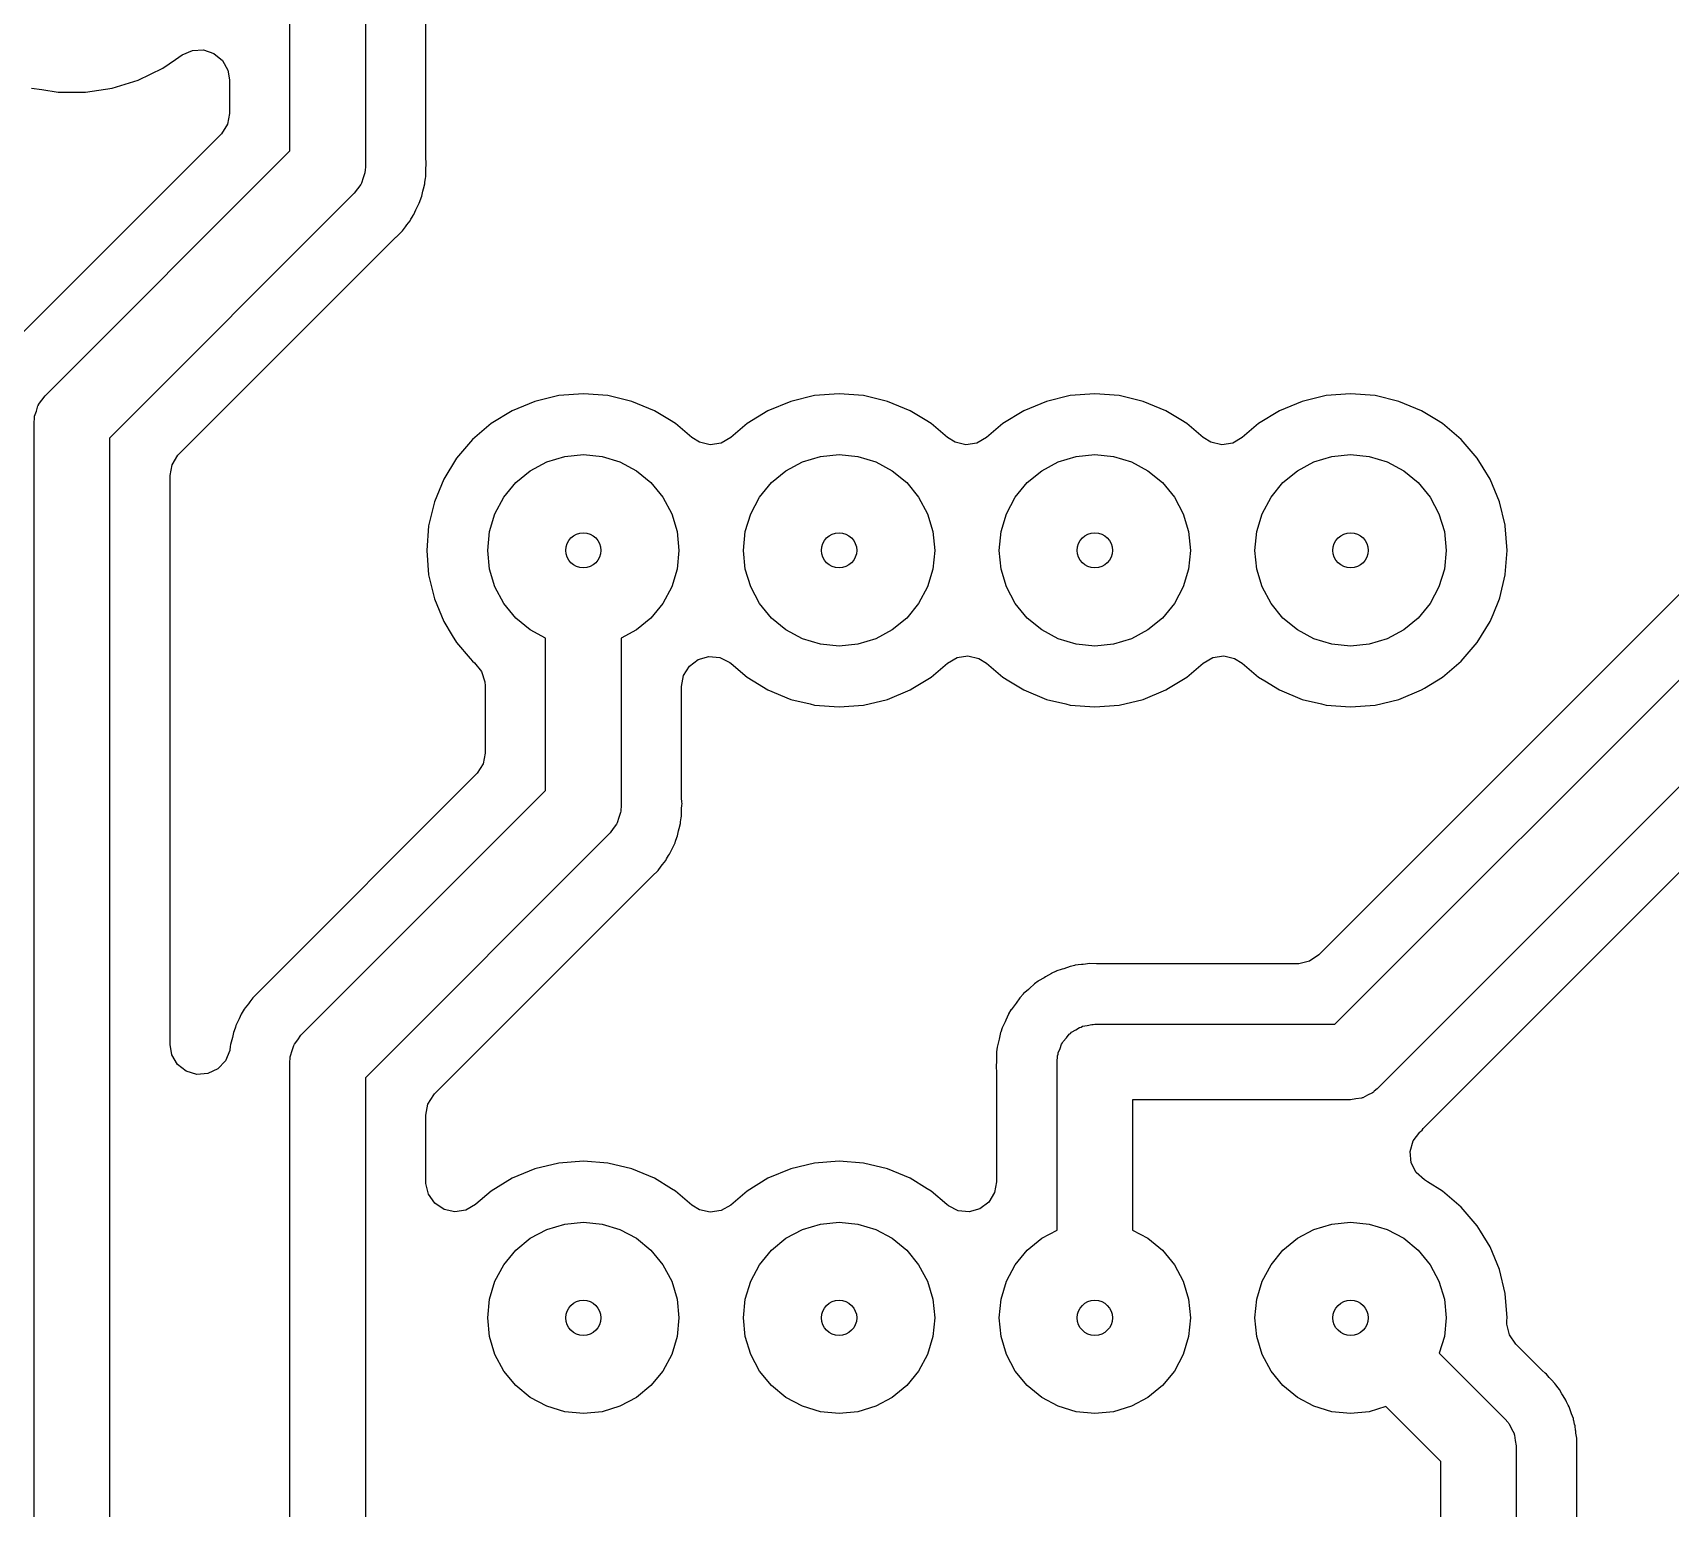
# Model space of a CAD drawing. Extents: x 0.79 to 9.84, y -6.5 to -0.79.
# Drawn here: x 2.672 to 3.312, y -3.212 to -2.635 of the extents above; entities that cross this region are included whole.
import ezdxf

# ---------------------------------------------------------------- set-up
doc = ezdxf.new("R2010")
doc.units = 0
doc.header["$MEASUREMENT"] = 0
doc.layers.add('BLACK', color=7, linetype='CONTINUOUS')

msp = doc.modelspace()

# ---------------------------------------------------------------- linework, layer by layer
at = {"layer": 'BLACK', "linetype": 'CONTINUOUS'}
for p, q in [((2.80217, -2.1874), (2.80217, -2.6874)), ((2.77264, -2.68129), (2.77264, -2.22181)), ((2.82581, -2.68422), (2.82581, -2.4874)), ((2.72796, -2.64554), (2.73059, -2.64375)), ((2.73059, -2.64375), (2.73455, -2.64201)), ((2.73455, -2.64201), (2.73888, -2.64182)), ((2.73888, -2.64182), (2.74298, -2.6432)), ((2.74298, -2.6432), (2.7463, -2.64597)), ((2.71337, -2.65357), (2.72294, -2.64896)), ((2.72294, -2.64896), (2.72796, -2.64554)), ((2.7463, -2.64597), (2.74839, -2.64976)), ((2.74839, -2.64976), (2.749, -2.65347)), ((2.67158, -2.6567), (2.67565, -2.65732)), ((2.69271, -2.65829), (2.70322, -2.6567)), ((2.70322, -2.6567), (2.71337, -2.65357)), ((2.749, -2.65347), (2.749, -2.66662)), ((2.67565, -2.65732), (2.68209, -2.65829)), ((2.68209, -2.65829), (2.68209, -2.65829)), ((2.68209, -2.65829), (2.68209, -2.65829)), ((2.68209, -2.65829), (2.69271, -2.65829)), ((2.69271, -2.65829), (2.69271, -2.65829)), ((2.749, -2.66662), (2.7482, -2.67087)), ((2.74555, -2.67494), (2.6607, -2.75979)), ((2.74592, -2.67455), (2.74555, -2.67494)), ((2.7482, -2.67087), (2.74592, -2.67455)), ((2.67696, -2.77696), (2.77264, -2.68129)), ((2.80217, -2.6874), (2.80204, -2.68892)), ((2.80204, -2.68892), (2.80205, -2.68923)), ((2.8259, -2.68571), (2.82581, -2.68422)), ((2.82581, -2.68931), (2.82584, -2.68842)), ((2.82584, -2.68838), (2.82599, -2.68642)), ((2.82584, -2.68842), (2.82584, -2.68838)), ((2.82599, -2.68642), (2.8259, -2.68571)), ((2.80039, -2.69443), (2.79908, -2.69611)), ((2.80049, -2.69414), (2.80039, -2.69443)), ((2.80067, -2.69389), (2.80049, -2.69414)), ((2.80127, -2.69184), (2.80067, -2.69389)), ((2.80196, -2.68983), (2.80127, -2.69184)), ((2.802, -2.6894), (2.80196, -2.68983)), ((2.80205, -2.68923), (2.802, -2.6894)), ((2.82485, -2.69613), (2.8254, -2.69421)), ((2.8254, -2.69421), (2.82545, -2.69349)), ((2.82545, -2.69349), (2.82566, -2.69202)), ((2.82566, -2.69202), (2.82581, -2.69131)), ((2.82581, -2.69131), (2.82581, -2.68931)), ((2.79784, -2.69784), (2.70217, -2.79352)), ((2.79908, -2.69611), (2.79784, -2.69784)), ((2.82233, -2.70349), (2.82325, -2.70172)), ((2.82325, -2.70172), (2.82345, -2.70103)), ((2.82345, -2.70103), (2.82395, -2.69962)), ((2.82395, -2.69962), (2.82423, -2.69896)), ((2.82423, -2.69896), (2.82464, -2.697)), ((2.82464, -2.697), (2.82485, -2.69613)), ((2.81963, -2.70864), (2.81997, -2.708)), ((2.81997, -2.708), (2.82074, -2.70673)), ((2.82074, -2.70673), (2.82076, -2.7067)), ((2.82076, -2.7067), (2.82115, -2.70614)), ((2.82115, -2.70614), (2.82194, -2.7043)), ((2.82194, -2.7043), (2.82233, -2.70349)), ((2.81411, -2.71501), (2.81432, -2.7148)), ((2.81432, -2.7148), (2.81669, -2.71255)), ((2.81669, -2.71255), (2.81783, -2.71091)), ((2.81783, -2.71091), (2.81837, -2.71019)), ((2.81837, -2.71019), (2.81963, -2.70864)), ((2.72925, -2.79986), (2.81411, -2.71501)), ((2.67442, -2.78037), (2.67572, -2.77869)), ((2.67572, -2.77869), (2.67696, -2.77696)), ((2.87782, -2.77692), (2.86848, -2.77917)), ((2.8874, -2.77617), (2.87782, -2.77692)), ((2.87782, -2.77692), (2.87782, -2.77692)), ((2.89698, -2.77692), (2.8874, -2.77617)), ((2.8874, -2.77617), (2.8874, -2.77617)), ((2.90632, -2.77917), (2.89698, -2.77692)), ((2.89698, -2.77692), (2.89698, -2.77692)), ((2.97782, -2.77692), (2.96848, -2.77917)), ((2.9874, -2.77617), (2.97782, -2.77692)), ((2.97782, -2.77692), (2.97782, -2.77692)), ((2.99698, -2.77692), (2.9874, -2.77617)), ((2.9874, -2.77617), (2.9874, -2.77617)), ((3.00632, -2.77917), (2.99698, -2.77692)), ((2.99698, -2.77692), (2.99698, -2.77692)), ((3.07782, -2.77692), (3.06848, -2.77917)), ((3.0874, -2.77617), (3.07782, -2.77692)), ((3.07782, -2.77692), (3.07782, -2.77692)), ((3.09698, -2.77692), (3.0874, -2.77617)), ((3.0874, -2.77617), (3.0874, -2.77617)), ((3.10632, -2.77917), (3.09698, -2.77692)), ((3.09698, -2.77692), (3.09698, -2.77692)), ((3.17782, -2.77692), (3.16848, -2.77917)), ((3.1874, -2.77617), (3.17782, -2.77692)), ((3.17782, -2.77692), (3.17782, -2.77692)), ((3.19698, -2.77692), (3.1874, -2.77617)), ((3.1874, -2.77617), (3.1874, -2.77617)), ((3.20632, -2.77917), (3.19698, -2.77692)), ((3.19698, -2.77692), (3.19698, -2.77692)), ((2.6728, -2.7854), (2.67284, -2.78497)), ((2.67284, -2.78497), (2.67353, -2.78296)), ((2.67353, -2.78296), (2.67414, -2.78092)), ((2.67414, -2.78092), (2.67432, -2.78067)), ((2.67432, -2.78067), (2.67442, -2.78037)), ((2.8596, -2.78284), (2.85141, -2.78786)), ((2.86848, -2.77917), (2.8596, -2.78284)), ((2.86848, -2.77917), (2.86848, -2.77917)), ((2.9152, -2.78284), (2.90632, -2.77917)), ((2.92105, -2.78643), (2.9152, -2.78284)), ((2.9596, -2.78284), (2.95141, -2.78786)), ((2.96848, -2.77917), (2.9596, -2.78284)), ((2.96848, -2.77917), (2.96848, -2.77917)), ((3.0152, -2.78284), (3.00632, -2.77917)), ((3.02105, -2.78643), (3.0152, -2.78284)), ((3.0596, -2.78284), (3.05141, -2.78786)), ((3.06848, -2.77917), (3.0596, -2.78284)), ((3.06848, -2.77917), (3.06848, -2.77917)), ((3.1152, -2.78284), (3.10632, -2.77917)), ((3.12105, -2.78643), (3.1152, -2.78284)), ((3.1596, -2.78284), (3.15141, -2.78786)), ((3.16848, -2.77917), (3.1596, -2.78284)), ((3.16848, -2.77917), (3.16848, -2.77917)), ((3.2152, -2.78284), (3.20632, -2.77917)), ((3.22105, -2.78643), (3.2152, -2.78284)), ((2.67264, -2.7874), (2.67276, -2.78588)), ((2.67264, -3.9874), (2.67264, -2.7874)), ((2.67275, -2.78558), (2.6728, -2.7854)), ((2.67276, -2.78588), (2.67275, -2.78558)), ((2.85141, -2.78786), (2.8441, -2.7941)), ((2.92339, -2.78786), (2.92105, -2.78643)), ((2.92976, -2.7933), (2.92339, -2.78786)), ((2.92339, -2.78786), (2.92339, -2.78786)), ((2.92339, -2.78786), (2.92339, -2.78786)), ((2.95141, -2.78786), (2.94505, -2.7933)), ((2.95141, -2.78786), (2.95141, -2.78786)), ((3.02339, -2.78786), (3.02105, -2.78643)), ((3.02976, -2.7933), (3.02339, -2.78786)), ((3.02339, -2.78786), (3.02339, -2.78786)), ((3.02339, -2.78786), (3.02339, -2.78786)), ((3.05141, -2.78786), (3.04505, -2.7933)), ((3.05141, -2.78786), (3.05141, -2.78786)), ((3.12339, -2.78786), (3.12105, -2.78643)), ((3.12976, -2.7933), (3.12339, -2.78786)), ((3.12339, -2.78786), (3.12339, -2.78786)), ((3.12339, -2.78786), (3.12339, -2.78786)), ((3.15141, -2.78786), (3.14505, -2.7933)), ((3.15141, -2.78786), (3.15141, -2.78786)), ((3.22339, -2.78786), (3.22105, -2.78643)), ((3.2307, -2.7941), (3.22339, -2.78786)), ((2.70217, -2.79352), (2.70217, -3.98129)), ((2.8441, -2.7941), (2.83786, -2.80141)), ((2.9328, -2.79518), (2.92976, -2.7933)), ((2.93702, -2.79611), (2.9328, -2.79518)), ((2.9413, -2.79546), (2.93702, -2.79611)), ((2.94505, -2.7933), (2.9413, -2.79546)), ((3.0328, -2.79518), (3.02976, -2.7933)), ((3.03702, -2.79611), (3.0328, -2.79518)), ((3.0413, -2.79546), (3.03702, -2.79611)), ((3.04505, -2.7933), (3.0413, -2.79546)), ((3.1328, -2.79518), (3.12976, -2.7933)), ((3.13702, -2.79611), (3.1328, -2.79518)), ((3.1413, -2.79546), (3.13702, -2.79611)), ((3.14505, -2.7933), (3.1413, -2.79546)), ((3.23694, -2.80141), (3.2307, -2.7941)), ((2.72581, -2.80819), (2.7266, -2.80393)), ((2.7266, -2.80393), (2.72888, -2.80026)), ((2.72888, -2.80026), (2.72925, -2.79986)), ((2.83786, -2.80141), (2.83284, -2.8096)), ((2.86662, -2.8063), (2.87309, -2.80285)), ((2.87309, -2.80285), (2.8801, -2.80072)), ((2.8801, -2.80072), (2.8874, -2.8)), ((2.8874, -2.8), (2.8947, -2.80072)), ((2.8947, -2.80072), (2.90171, -2.80285)), ((2.90171, -2.80285), (2.90818, -2.8063)), ((2.96662, -2.8063), (2.97309, -2.80285)), ((2.97309, -2.80285), (2.9801, -2.80072)), ((2.9801, -2.80072), (2.9874, -2.8)), ((2.9874, -2.8), (2.9947, -2.80072)), ((2.9947, -2.80072), (3.00171, -2.80285)), ((3.00171, -2.80285), (3.00818, -2.8063)), ((3.06662, -2.8063), (3.07309, -2.80285)), ((3.07309, -2.80285), (3.0801, -2.80072)), ((3.0801, -2.80072), (3.0874, -2.8)), ((3.0874, -2.8), (3.0947, -2.80072)), ((3.0947, -2.80072), (3.10171, -2.80285)), ((3.10171, -2.80285), (3.10818, -2.8063)), ((3.16662, -2.8063), (3.17309, -2.80285)), ((3.17309, -2.80285), (3.1801, -2.80072)), ((3.1801, -2.80072), (3.1874, -2.8)), ((3.1874, -2.8), (3.1947, -2.80072)), ((3.1947, -2.80072), (3.20171, -2.80285)), ((3.20171, -2.80285), (3.20818, -2.8063)), ((3.23924, -2.80517), (3.23694, -2.80141)), ((2.72581, -3.03057), (2.72581, -2.80819)), ((2.83284, -2.8096), (2.82917, -2.81848)), ((2.86095, -2.81095), (2.86662, -2.8063)), ((2.90818, -2.8063), (2.91385, -2.81095)), ((2.96095, -2.81095), (2.96662, -2.8063)), ((3.00818, -2.8063), (3.01385, -2.81095)), ((3.06095, -2.81095), (3.06662, -2.8063)), ((3.10818, -2.8063), (3.11385, -2.81095)), ((3.16095, -2.81095), (3.16662, -2.8063)), ((3.20818, -2.8063), (3.21385, -2.81095)), ((3.24196, -2.8096), (3.23924, -2.80517)), ((3.24564, -2.81848), (3.24196, -2.8096)), ((2.85285, -2.82309), (2.8563, -2.81662)), ((2.8563, -2.81662), (2.86095, -2.81095)), ((2.91385, -2.81095), (2.9185, -2.81662)), ((2.9185, -2.81662), (2.92196, -2.82309)), ((2.95285, -2.82309), (2.9563, -2.81662)), ((2.9563, -2.81662), (2.96095, -2.81095)), ((3.01385, -2.81095), (3.0185, -2.81662)), ((3.0185, -2.81662), (3.02196, -2.82309)), ((3.05285, -2.82309), (3.0563, -2.81662)), ((3.0563, -2.81662), (3.06095, -2.81095)), ((3.11385, -2.81095), (3.1185, -2.81662)), ((3.1185, -2.81662), (3.12196, -2.82309)), ((3.15285, -2.82309), (3.1563, -2.81662)), ((3.1563, -2.81662), (3.16095, -2.81095)), ((3.21385, -2.81095), (3.2185, -2.81662)), ((3.2185, -2.81662), (3.22196, -2.82309)), ((2.82917, -2.81848), (2.82692, -2.82782)), ((2.82917, -2.81848), (2.82917, -2.81848)), ((2.85072, -2.8301), (2.85285, -2.82309)), ((2.92196, -2.82309), (2.92408, -2.8301)), ((2.95072, -2.8301), (2.95285, -2.82309)), ((3.02196, -2.82309), (3.02408, -2.8301)), ((3.05072, -2.8301), (3.05285, -2.82309)), ((3.12196, -2.82309), (3.12408, -2.8301)), ((3.15072, -2.8301), (3.15285, -2.82309)), ((3.22196, -2.82309), (3.22408, -2.8301)), ((3.24781, -2.82751), (3.24564, -2.81848)), ((3.24564, -2.81848), (3.24564, -2.81848)), ((2.82692, -2.82782), (2.82617, -2.8374)), ((2.82692, -2.82782), (2.82692, -2.82782)), ((3.34555, -2.82494), (3.17494, -2.99555)), ((3.24788, -2.82782), (3.24781, -2.82751)), ((3.24863, -2.8374), (3.24788, -2.82782)), ((3.24788, -2.82782), (3.24788, -2.82782)), ((2.85, -2.8374), (2.85072, -2.8301)), ((2.92408, -2.8301), (2.9248, -2.8374)), ((2.95, -2.8374), (2.95072, -2.8301)), ((3.02408, -2.8301), (3.0248, -2.8374)), ((3.05, -2.8374), (3.05072, -2.8301)), ((3.12408, -2.8301), (3.1248, -2.8374)), ((3.15, -2.8374), (3.15072, -2.8301)), ((3.18129, -3.02264), (3.37264, -2.83129)), ((3.22408, -2.8301), (3.2248, -2.8374)), ((2.82617, -2.8374), (2.82617, -2.8374)), ((2.82617, -2.8374), (2.82692, -2.84698)), ((2.85072, -2.8447), (2.85, -2.8374)), ((2.9248, -2.8374), (2.92408, -2.8447)), ((2.95072, -2.8447), (2.95, -2.8374)), ((3.0248, -2.8374), (3.02408, -2.8447)), ((3.05072, -2.8447), (3.05, -2.8374)), ((3.1248, -2.8374), (3.12408, -2.8447)), ((3.15072, -2.8447), (3.15, -2.8374)), ((3.2248, -2.8374), (3.22408, -2.8447)), ((3.24789, -2.84683), (3.24863, -2.8374)), ((3.24863, -2.8374), (3.24863, -2.8374)), ((2.82692, -2.84698), (2.82692, -2.84698)), ((2.82692, -2.84698), (2.82917, -2.85632)), ((2.85285, -2.85171), (2.85072, -2.8447)), ((2.92408, -2.8447), (2.92196, -2.85171)), ((2.95285, -2.85171), (2.95072, -2.8447)), ((3.02408, -2.8447), (3.02196, -2.85171)), ((3.05285, -2.85171), (3.05072, -2.8447)), ((3.12408, -2.8447), (3.12196, -2.85171)), ((3.15285, -2.85171), (3.15072, -2.8447)), ((3.39784, -2.84784), (3.19784, -3.04784)), ((3.22408, -2.8447), (3.22196, -2.85171)), ((3.24571, -2.85601), (3.24788, -2.84698)), ((3.24788, -2.84698), (3.24789, -2.84683)), ((2.8563, -2.85818), (2.85285, -2.85171)), ((2.92196, -2.85171), (2.9185, -2.85818)), ((2.9563, -2.85818), (2.95285, -2.85171)), ((3.02196, -2.85171), (3.0185, -2.85818)), ((3.0563, -2.85818), (3.05285, -2.85171)), ((3.12196, -2.85171), (3.1185, -2.85818)), ((3.1563, -2.85818), (3.15285, -2.85171)), ((3.22196, -2.85171), (3.2185, -2.85818)), ((2.82917, -2.85632), (2.82917, -2.85632)), ((2.82917, -2.85632), (2.83284, -2.8652)), ((2.86095, -2.86385), (2.8563, -2.85818)), ((2.9185, -2.85818), (2.91385, -2.86385)), ((2.96095, -2.86385), (2.9563, -2.85818)), ((3.0185, -2.85818), (3.01385, -2.86385)), ((3.06095, -2.86385), (3.0563, -2.85818)), ((3.1185, -2.85818), (3.11385, -2.86385)), ((3.16095, -2.86385), (3.1563, -2.85818)), ((3.2185, -2.85818), (3.21385, -2.86385)), ((3.2431, -2.86244), (3.24564, -2.85632)), ((3.24564, -2.85632), (3.24571, -2.85601)), ((3.24564, -2.85632), (3.24564, -2.85632)), ((2.83284, -2.8652), (2.83617, -2.87064)), ((2.86662, -2.8685), (2.86095, -2.86385)), ((2.87264, -2.87172), (2.86662, -2.8685)), ((2.90818, -2.8685), (2.90217, -2.87172)), ((2.91385, -2.86385), (2.90818, -2.8685)), ((2.96662, -2.8685), (2.96095, -2.86385)), ((2.97309, -2.87196), (2.96662, -2.8685)), ((3.00818, -2.8685), (3.00171, -2.87196)), ((3.01385, -2.86385), (3.00818, -2.8685)), ((3.06662, -2.8685), (3.06095, -2.86385)), ((3.07309, -2.87196), (3.06662, -2.8685)), ((3.10818, -2.8685), (3.10171, -2.87196)), ((3.11385, -2.86385), (3.10818, -2.8685)), ((3.16662, -2.8685), (3.16095, -2.86385)), ((3.17309, -2.87196), (3.16662, -2.8685)), ((3.20818, -2.8685), (3.20171, -2.87196)), ((3.21385, -2.86385), (3.20818, -2.8685)), ((3.21681, -3.06231), (3.41411, -2.86501)), ((3.23694, -2.87339), (3.24196, -2.8652)), ((3.24196, -2.8652), (3.2431, -2.86244)), ((2.83617, -2.87064), (2.83786, -2.87339)), ((2.83786, -2.87339), (2.84319, -2.87963)), ((2.87264, -2.93129), (2.87264, -2.87172)), ((2.90217, -2.87172), (2.90217, -2.9374)), ((2.9801, -2.87408), (2.97309, -2.87196)), ((2.9874, -2.8748), (2.9801, -2.87408)), ((2.9947, -2.87408), (2.9874, -2.8748)), ((3.00171, -2.87196), (2.9947, -2.87408)), ((3.0801, -2.87408), (3.07309, -2.87196)), ((3.0874, -2.8748), (3.0801, -2.87408)), ((3.0947, -2.87408), (3.0874, -2.8748)), ((3.10171, -2.87196), (3.0947, -2.87408)), ((3.1801, -2.87408), (3.17309, -2.87196)), ((3.1874, -2.8748), (3.1801, -2.87408)), ((3.1947, -2.87408), (3.1874, -2.8748)), ((3.20171, -2.87196), (3.1947, -2.87408)), ((3.2307, -2.8807), (3.23694, -2.87339)), ((2.84319, -2.87963), (2.8441, -2.8807)), ((2.8441, -2.8807), (2.84487, -2.88135)), ((2.92888, -2.88268), (2.93233, -2.88007)), ((2.93233, -2.88007), (2.93649, -2.87889)), ((2.93649, -2.87889), (2.9408, -2.87928)), ((2.9408, -2.87928), (2.94467, -2.88121)), ((2.94467, -2.88121), (2.94522, -2.88165)), ((3.02976, -2.8815), (3.03351, -2.87935)), ((3.03351, -2.87935), (3.03778, -2.87869)), ((3.03778, -2.87869), (3.04201, -2.87962)), ((3.04201, -2.87962), (3.04505, -2.8815)), ((3.12976, -2.8815), (3.13351, -2.87935)), ((3.13351, -2.87935), (3.13778, -2.87869)), ((3.13778, -2.87869), (3.14201, -2.87962)), ((3.14201, -2.87962), (3.14505, -2.8815)), ((3.22339, -2.88694), (3.2307, -2.8807)), ((2.84487, -2.88135), (2.84759, -2.88472)), ((2.84759, -2.88472), (2.8489, -2.88884)), ((2.92581, -2.89061), (2.9266, -2.88635)), ((2.9266, -2.88635), (2.92888, -2.88268)), ((2.94522, -2.88165), (2.95141, -2.88694)), ((2.95141, -2.88694), (2.95382, -2.88842)), ((3.01627, -2.89131), (3.02339, -2.88694)), ((3.02339, -2.88694), (3.02976, -2.8815)), ((3.02339, -2.88694), (3.02339, -2.88694)), ((3.02339, -2.88694), (3.02339, -2.88694)), ((3.04505, -2.8815), (3.05141, -2.88694)), ((3.05141, -2.88694), (3.05141, -2.88694)), ((3.05141, -2.88694), (3.05141, -2.88694)), ((3.05141, -2.88694), (3.05382, -2.88842)), ((3.11627, -2.89131), (3.12339, -2.88694)), ((3.12339, -2.88694), (3.12976, -2.8815)), ((3.12339, -2.88694), (3.12339, -2.88694)), ((3.12339, -2.88694), (3.12339, -2.88694)), ((3.14505, -2.8815), (3.15141, -2.88694)), ((3.15141, -2.88694), (3.15141, -2.88694)), ((3.15141, -2.88694), (3.15141, -2.88694)), ((3.15141, -2.88694), (3.15382, -2.88842)), ((3.21627, -2.89131), (3.22339, -2.88694)), ((2.8489, -2.88884), (2.849, -2.8903)), ((2.849, -2.8903), (2.849, -2.91662)), ((2.92581, -2.93422), (2.92581, -2.89061)), ((2.95382, -2.88842), (2.9596, -2.89196)), ((2.9596, -2.89196), (2.96848, -2.89564)), ((3.00632, -2.89564), (3.0152, -2.89196)), ((3.0152, -2.89196), (3.01627, -2.89131)), ((3.05382, -2.88842), (3.0596, -2.89196)), ((3.0596, -2.89196), (3.06848, -2.89564)), ((3.10632, -2.89564), (3.1152, -2.89196)), ((3.1152, -2.89196), (3.11627, -2.89131)), ((3.15382, -2.88842), (3.1596, -2.89196)), ((3.1596, -2.89196), (3.16848, -2.89564)), ((3.20632, -2.89564), (3.2152, -2.89196)), ((3.2152, -2.89196), (3.21627, -2.89131)), ((2.96848, -2.89564), (2.97603, -2.89745)), ((2.97603, -2.89745), (2.97782, -2.89788)), ((2.97782, -2.89788), (2.97782, -2.89788)), ((2.97782, -2.89788), (2.97782, -2.89788)), ((2.97782, -2.89788), (2.9874, -2.89863)), ((2.9874, -2.89863), (2.99698, -2.89788)), ((2.9874, -2.89863), (2.9874, -2.89863)), ((2.9874, -2.89863), (2.9874, -2.89863)), ((2.99698, -2.89788), (3.00632, -2.89564)), ((2.99698, -2.89788), (2.99698, -2.89788)), ((2.99698, -2.89788), (2.99698, -2.89788)), ((3.00632, -2.89564), (3.00632, -2.89564)), ((3.06848, -2.89564), (3.07603, -2.89745)), ((3.07603, -2.89745), (3.07782, -2.89788)), ((3.07782, -2.89788), (3.07782, -2.89788)), ((3.07782, -2.89788), (3.07782, -2.89788)), ((3.07782, -2.89788), (3.0874, -2.89863)), ((3.0874, -2.89863), (3.09698, -2.89788)), ((3.0874, -2.89863), (3.0874, -2.89863)), ((3.0874, -2.89863), (3.0874, -2.89863)), ((3.09698, -2.89788), (3.10632, -2.89564)), ((3.09698, -2.89788), (3.09698, -2.89788)), ((3.09698, -2.89788), (3.09698, -2.89788)), ((3.10632, -2.89564), (3.10632, -2.89564)), ((3.16848, -2.89564), (3.17603, -2.89745)), ((3.17603, -2.89745), (3.17782, -2.89788)), ((3.17782, -2.89788), (3.17782, -2.89788)), ((3.17782, -2.89788), (3.17782, -2.89788)), ((3.17782, -2.89788), (3.1874, -2.89863)), ((3.1874, -2.89863), (3.19698, -2.89788)), ((3.1874, -2.89863), (3.1874, -2.89863)), ((3.1874, -2.89863), (3.1874, -2.89863)), ((3.19698, -2.89788), (3.20632, -2.89564)), ((3.19698, -2.89788), (3.19698, -2.89788)), ((3.19698, -2.89788), (3.19698, -2.89788)), ((3.20632, -2.89564), (3.20632, -2.89564)), ((2.849, -2.91662), (2.8482, -2.92087)), ((2.84555, -2.92494), (2.7607, -3.00979)), ((2.84592, -2.92455), (2.84555, -2.92494)), ((2.8482, -2.92087), (2.84592, -2.92455)), ((2.77696, -3.02696), (2.87264, -2.93129)), ((2.90217, -2.9374), (2.90204, -2.93892)), ((2.90204, -2.93892), (2.90205, -2.93923)), ((2.9259, -2.93571), (2.92581, -2.93422)), ((2.92581, -2.93931), (2.92584, -2.93842)), ((2.92584, -2.93842), (2.92594, -2.93706)), ((2.92599, -2.93642), (2.9259, -2.93571)), ((2.92594, -2.93706), (2.92599, -2.93642)), ((2.90039, -2.94443), (2.89908, -2.94611)), ((2.90049, -2.94414), (2.90039, -2.94443)), ((2.90067, -2.94389), (2.90049, -2.94414)), ((2.90127, -2.94185), (2.90067, -2.94389)), ((2.90196, -2.93983), (2.90127, -2.94185)), ((2.902, -2.9394), (2.90196, -2.93983)), ((2.90205, -2.93923), (2.902, -2.9394)), ((2.92485, -2.94613), (2.9254, -2.94421)), ((2.9254, -2.94421), (2.92545, -2.94349)), ((2.92545, -2.94349), (2.92566, -2.94202)), ((2.92566, -2.94202), (2.92581, -2.94131)), ((2.92581, -2.94131), (2.92581, -2.93931)), ((2.89784, -2.94784), (2.80217, -3.04352)), ((2.89908, -2.94611), (2.89784, -2.94784)), ((2.92233, -2.95349), (2.92325, -2.95172)), ((2.92325, -2.95172), (2.92345, -2.95103)), ((2.92345, -2.95103), (2.92395, -2.94962)), ((2.92395, -2.94962), (2.92423, -2.94896)), ((2.92423, -2.94896), (2.92464, -2.947)), ((2.92464, -2.947), (2.92485, -2.94613)), ((2.91963, -2.95864), (2.91997, -2.958)), ((2.91997, -2.958), (2.92074, -2.95673)), ((2.92074, -2.95673), (2.92076, -2.9567)), ((2.92076, -2.9567), (2.92115, -2.95614)), ((2.92115, -2.95614), (2.92194, -2.9543)), ((2.92194, -2.9543), (2.92233, -2.95349)), ((2.91432, -2.9648), (2.91669, -2.96255)), ((2.91669, -2.96255), (2.91783, -2.96091)), ((2.91783, -2.96091), (2.91837, -2.96019)), ((2.91837, -2.96019), (2.91963, -2.95864)), ((2.82925, -3.04986), (2.91411, -2.96501)), ((2.91411, -2.96501), (2.91432, -2.9648)), ((3.17494, -2.99555), (3.17137, -2.99799)), ((3.0704, -3.00274), (3.06817, -3.00414)), ((3.07048, -3.00271), (3.0704, -3.00274)), ((3.0704, -3.00274), (3.0704, -3.00274)), ((3.0721, -3.00197), (3.07048, -3.00271)), ((3.07218, -3.00193), (3.0721, -3.00197)), ((3.07469, -3.00114), (3.07218, -3.00193)), ((3.07218, -3.00193), (3.07218, -3.00193)), ((3.07525, -3.00095), (3.07469, -3.00114)), ((3.07773, -3.00003), (3.07525, -3.00095)), ((3.07781, -3.00002), (3.07773, -3.00003)), ((3.07955, -2.99961), (3.07781, -3.00002)), ((3.07963, -2.99959), (3.07955, -2.99961)), ((3.08225, -2.99932), (3.07963, -2.99959)), ((3.07963, -2.99959), (3.07963, -2.99959)), ((3.08284, -2.99925), (3.08225, -2.99932)), ((3.08545, -2.99885), (3.08284, -2.99925)), ((3.08808, -2.99898), (3.08545, -2.99885)), ((3.08545, -2.99885), (3.08545, -2.99885)), ((3.08867, -2.999), (3.08808, -2.99898)), ((3.16662, -2.999), (3.08867, -2.999)), ((3.16716, -2.99898), (3.16662, -2.999)), ((3.17137, -2.99799), (3.16716, -2.99898)), ((3.06142, -3.00909), (3.05942, -3.01081)), ((3.06186, -3.00869), (3.06142, -3.00909)), ((3.06377, -3.00687), (3.06186, -3.00869)), ((3.06384, -3.00683), (3.06377, -3.00687)), ((3.06377, -3.00687), (3.06377, -3.00687)), ((3.06528, -3.00577), (3.06384, -3.00683)), ((3.06535, -3.00572), (3.06528, -3.00577)), ((3.06765, -3.00444), (3.06535, -3.00572)), ((3.06535, -3.00572), (3.06535, -3.00572)), ((3.06817, -3.00414), (3.06765, -3.00444)), ((2.75643, -3.01461), (2.75517, -3.01616)), ((2.75697, -3.0139), (2.75643, -3.01461)), ((2.75811, -3.01226), (2.75697, -3.0139)), ((2.76048, -3.01), (2.75811, -3.01226)), ((2.7607, -3.00979), (2.76048, -3.01)), ((3.05625, -3.0149), (3.05464, -3.01698)), ((3.05661, -3.01442), (3.05625, -3.0149)), ((3.05811, -3.01226), (3.05661, -3.01442)), ((3.05817, -3.0122), (3.05811, -3.01226)), ((3.05937, -3.01087), (3.05817, -3.0122)), ((3.05942, -3.01081), (3.05937, -3.01087)), ((3.05942, -3.01081), (3.05942, -3.01081)), ((2.75248, -3.02131), (2.75155, -3.02308)), ((2.75286, -3.0205), (2.75248, -3.02131)), ((2.75365, -3.01867), (2.75286, -3.0205)), ((2.75406, -3.01807), (2.75365, -3.01867)), ((2.75365, -3.01867), (2.75365, -3.01867)), ((2.75483, -3.0168), (2.75406, -3.01807)), ((2.75517, -3.01616), (2.75483, -3.0168)), ((2.75517, -3.01616), (2.75517, -3.01616)), ((3.05236, -3.02163), (3.0512, -3.02399)), ((3.05261, -3.02109), (3.05236, -3.02163)), ((3.05365, -3.01867), (3.05261, -3.02109)), ((3.0537, -3.0186), (3.05365, -3.01867)), ((3.05365, -3.01867), (3.05365, -3.01867)), ((3.05365, -3.01867), (3.05365, -3.01867)), ((3.05365, -3.01867), (3.05365, -3.01867)), ((3.0546, -3.01706), (3.0537, -3.0186)), ((3.05464, -3.01698), (3.0546, -3.01706)), ((2.75017, -3.0278), (2.74995, -3.02867)), ((2.75057, -3.02584), (2.75017, -3.0278)), ((2.75085, -3.02518), (2.75057, -3.02584)), ((2.75057, -3.02584), (2.75057, -3.02584)), ((2.75135, -3.02378), (2.75085, -3.02518)), ((2.75155, -3.02308), (2.75135, -3.02378)), ((2.75155, -3.02308), (2.75155, -3.02308)), ((2.77572, -3.02869), (2.77696, -3.02696)), ((3.05004, -3.02843), (3.0499, -3.02901)), ((3.05057, -3.02585), (3.05004, -3.02843)), ((3.0506, -3.02577), (3.05057, -3.02584)), ((3.05057, -3.02584), (3.05057, -3.02585)), ((3.05118, -3.02408), (3.0506, -3.02577)), ((3.0512, -3.02399), (3.05118, -3.02408)), ((3.07504, -3.02933), (3.07628, -3.02798)), ((3.07628, -3.02798), (3.0774, -3.02654)), ((3.0774, -3.02654), (3.07792, -3.0262)), ((3.07792, -3.0262), (3.07833, -3.02575)), ((3.07833, -3.02575), (3.07994, -3.02488)), ((3.07994, -3.02488), (3.08147, -3.02388)), ((3.08147, -3.02388), (3.08207, -3.02373)), ((3.08207, -3.02373), (3.08261, -3.02344)), ((3.08261, -3.02344), (3.08441, -3.02314)), ((3.08441, -3.02314), (3.08618, -3.02269)), ((3.08618, -3.02269), (3.0868, -3.02274)), ((3.0868, -3.02274), (3.0874, -3.02264)), ((3.0874, -3.02264), (3.18129, -3.02264)), ((2.72653, -3.03463), (2.72581, -3.03057)), ((2.72874, -3.03835), (2.72653, -3.03463)), ((2.74911, -3.03294), (2.74748, -3.03695)), ((2.74914, -3.03278), (2.74911, -3.03294)), ((2.74935, -3.03131), (2.74914, -3.03278)), ((2.7494, -3.03059), (2.74935, -3.03131)), ((2.74995, -3.02867), (2.7494, -3.03059)), ((2.7494, -3.03059), (2.7494, -3.03059)), ((2.7728, -3.0354), (2.77284, -3.03497)), ((2.77284, -3.03497), (2.77353, -3.03296)), ((2.77353, -3.03296), (2.77414, -3.03092)), ((2.77414, -3.03092), (2.77432, -3.03067)), ((2.77432, -3.03067), (2.77442, -3.03037)), ((2.77442, -3.03037), (2.77572, -3.02869)), ((3.04901, -3.03341), (3.049, -3.0335)), ((3.049, -3.0335), (3.049, -3.03613)), ((3.04924, -3.03164), (3.04901, -3.03341)), ((3.0499, -3.02901), (3.04924, -3.03156)), ((3.04924, -3.03156), (3.04924, -3.03156)), ((3.04924, -3.03156), (3.04924, -3.03164)), ((3.07264, -3.0374), (3.07284, -3.03497)), ((3.07284, -3.03497), (3.07304, -3.03439)), ((3.07304, -3.03439), (3.07309, -3.03378)), ((3.07309, -3.03378), (3.07382, -3.0321)), ((3.07382, -3.0321), (3.07442, -3.03037)), ((3.07442, -3.03037), (3.07479, -3.02989)), ((3.07479, -3.02989), (3.07504, -3.02933)), ((2.73215, -3.04102), (2.72874, -3.03835)), ((2.73629, -3.04228), (2.73215, -3.04102)), ((2.74451, -3.04009), (2.7406, -3.04195)), ((2.74748, -3.03695), (2.74451, -3.04009)), ((2.77264, -3.0374), (2.77276, -3.03588)), ((2.77264, -3.2374), (2.77264, -3.0374)), ((2.77275, -3.03558), (2.7728, -3.0354)), ((2.77276, -3.03588), (2.77275, -3.03558)), ((3.04898, -3.03673), (3.04885, -3.03936)), ((3.04885, -3.03936), (3.04886, -3.03944)), ((3.04886, -3.03944), (3.049, -3.04122)), ((3.049, -3.03613), (3.04898, -3.03673)), ((3.049, -3.04122), (3.049, -3.0842)), ((3.07264, -3.10309), (3.07264, -3.0374)), ((2.7406, -3.04195), (2.73629, -3.04228)), ((2.80217, -3.04352), (2.80217, -3.23129)), ((2.82581, -3.05819), (2.8266, -3.05393)), ((2.8266, -3.05393), (2.82888, -3.05026)), ((2.82888, -3.05026), (2.82925, -3.04986)), ((3.1874, -3.05217), (3.10217, -3.05217)), ((3.10217, -3.05217), (3.10217, -3.10309)), ((3.1895, -3.05181), (3.1874, -3.05217)), ((3.19161, -3.05155), (3.1895, -3.05181)), ((3.19189, -3.05142), (3.19161, -3.05155)), ((3.1922, -3.05137), (3.19189, -3.05142)), ((3.19407, -3.05035), (3.1922, -3.05137)), ((3.19598, -3.04942), (3.19407, -3.05035)), ((3.19631, -3.04914), (3.19598, -3.04942)), ((3.19647, -3.04905), (3.19631, -3.04914)), ((3.19668, -3.04883), (3.19647, -3.04905)), ((3.19784, -3.04784), (3.19668, -3.04883)), ((2.82581, -3.0842), (2.82581, -3.05819)), ((3.21186, -3.06827), (3.21446, -3.0648)), ((3.21446, -3.0648), (3.21476, -3.06453)), ((3.21476, -3.06453), (3.21538, -3.064)), ((3.21538, -3.064), (3.21582, -3.06343)), ((3.21582, -3.06343), (3.21681, -3.06231)), ((3.2107, -3.07243), (3.21186, -3.06827)), ((3.21112, -3.07674), (3.2107, -3.07243)), ((2.86848, -3.07917), (2.8596, -3.08284)), ((2.87782, -3.07692), (2.86848, -3.07917)), ((2.86848, -3.07917), (2.86848, -3.07917)), ((2.8874, -3.07617), (2.87782, -3.07692)), ((2.87782, -3.07692), (2.87782, -3.07692)), ((2.89698, -3.07692), (2.8874, -3.07617)), ((2.8874, -3.07617), (2.8874, -3.07617)), ((2.90632, -3.07917), (2.89698, -3.07692)), ((2.89698, -3.07692), (2.89698, -3.07692)), ((2.9152, -3.08284), (2.90632, -3.07917)), ((2.96848, -3.07917), (2.9596, -3.08284)), ((2.97782, -3.07692), (2.96848, -3.07917)), ((2.96848, -3.07917), (2.96848, -3.07917)), ((2.9874, -3.07617), (2.97782, -3.07692)), ((2.97782, -3.07692), (2.97782, -3.07692)), ((2.99698, -3.07692), (2.9874, -3.07617)), ((2.9874, -3.07617), (2.9874, -3.07617)), ((3.00632, -3.07917), (2.99698, -3.07692)), ((2.99698, -3.07692), (2.99698, -3.07692)), ((3.0152, -3.08284), (3.00632, -3.07917)), ((3.21306, -3.0806), (3.21112, -3.07674)), ((2.82583, -3.0849), (2.82581, -3.0842)), ((2.82688, -3.0891), (2.82583, -3.0849)), ((2.8596, -3.08284), (2.85141, -3.08786)), ((2.92188, -3.08694), (2.9152, -3.08284)), ((2.9596, -3.08284), (2.95141, -3.08786)), ((3.02188, -3.08694), (3.0152, -3.08284)), ((3.049, -3.0842), (3.0482, -3.08845)), ((3.21627, -3.0835), (3.21306, -3.0806)), ((3.21745, -3.08422), (3.21627, -3.0835)), ((3.22339, -3.08786), (3.21745, -3.08422)), ((2.82937, -3.09263), (2.82688, -3.0891)), ((2.85141, -3.08786), (2.84542, -3.09298)), ((2.85141, -3.08786), (2.85141, -3.08786)), ((2.92339, -3.08786), (2.92188, -3.08694)), ((2.92976, -3.0933), (2.92339, -3.08786)), ((2.92339, -3.08786), (2.92339, -3.08786)), ((2.92339, -3.08786), (2.92339, -3.08786)), ((2.95141, -3.08786), (2.94505, -3.0933)), ((2.95141, -3.08786), (2.95141, -3.08786)), ((3.02339, -3.08786), (3.02188, -3.08694)), ((3.02958, -3.09315), (3.02339, -3.08786)), ((3.04592, -3.09213), (3.04247, -3.09473)), ((3.0482, -3.08845), (3.04592, -3.09213)), ((3.2307, -3.0941), (3.22339, -3.08786)), ((2.83297, -3.09503), (2.82937, -3.09263)), ((2.8372, -3.09596), (2.83297, -3.09503)), ((2.84147, -3.0953), (2.8372, -3.09596)), ((2.84522, -3.09315), (2.84147, -3.0953)), ((2.84542, -3.09298), (2.84522, -3.09315)), ((2.9328, -3.09518), (2.92976, -3.0933)), ((2.93702, -3.09611), (2.9328, -3.09518)), ((2.9413, -3.09546), (2.93702, -3.09611)), ((2.94505, -3.0933), (2.9413, -3.09546)), ((3.03013, -3.09359), (3.02958, -3.09315)), ((3.034, -3.09552), (3.03013, -3.09359)), ((3.03831, -3.09592), (3.034, -3.09552)), ((3.04247, -3.09473), (3.03831, -3.09592)), ((3.23694, -3.10141), (3.2307, -3.0941)), ((2.86662, -3.1063), (2.87309, -3.10285)), ((2.87309, -3.10285), (2.8801, -3.10072)), ((2.8801, -3.10072), (2.8874, -3.1)), ((2.8874, -3.1), (2.8947, -3.10072)), ((2.8947, -3.10072), (2.90171, -3.10285)), ((2.90171, -3.10285), (2.90818, -3.1063)), ((2.96662, -3.1063), (2.97309, -3.10285)), ((2.97309, -3.10285), (2.9801, -3.10072)), ((2.9801, -3.10072), (2.9874, -3.1)), ((2.9874, -3.1), (2.9947, -3.10072)), ((2.9947, -3.10072), (3.00171, -3.10285)), ((3.00171, -3.10285), (3.00818, -3.1063)), ((3.06662, -3.1063), (3.07264, -3.10309)), ((3.10217, -3.10309), (3.10818, -3.1063)), ((3.16662, -3.1063), (3.17309, -3.10285)), ((3.17309, -3.10285), (3.1801, -3.10072)), ((3.1801, -3.10072), (3.1874, -3.1)), ((3.1874, -3.1), (3.1947, -3.10072)), ((3.1947, -3.10072), (3.20171, -3.10285)), ((3.20171, -3.10285), (3.20818, -3.1063)), ((3.23826, -3.10357), (3.23694, -3.10141)), ((3.24196, -3.1096), (3.23826, -3.10357)), ((2.8563, -3.11662), (2.86095, -3.11095)), ((2.86095, -3.11095), (2.86662, -3.1063)), ((2.90818, -3.1063), (2.91385, -3.11095)), ((2.91385, -3.11095), (2.9185, -3.11662)), ((2.9563, -3.11662), (2.96095, -3.11095)), ((2.96095, -3.11095), (2.96662, -3.1063)), ((3.00818, -3.1063), (3.01385, -3.11095)), ((3.01385, -3.11095), (3.0185, -3.11662)), ((3.0563, -3.11662), (3.06095, -3.11095)), ((3.06095, -3.11095), (3.06662, -3.1063)), ((3.10818, -3.1063), (3.11385, -3.11095)), ((3.11385, -3.11095), (3.1185, -3.11662)), ((3.1563, -3.11662), (3.16095, -3.11095)), ((3.16095, -3.11095), (3.16662, -3.1063)), ((3.20818, -3.1063), (3.21385, -3.11095)), ((3.21385, -3.11095), (3.2185, -3.11662)), ((3.24564, -3.11848), (3.24196, -3.1096)), ((2.85285, -3.12309), (2.8563, -3.11662)), ((2.9185, -3.11662), (2.92196, -3.12309)), ((2.95285, -3.12309), (2.9563, -3.11662)), ((3.0185, -3.11662), (3.02196, -3.12309)), ((3.05285, -3.12309), (3.0563, -3.11662)), ((3.1185, -3.11662), (3.12196, -3.12309)), ((3.15285, -3.12309), (3.1563, -3.11662)), ((3.2185, -3.11662), (3.22196, -3.12309)), ((2.85072, -3.1301), (2.85285, -3.12309)), ((2.92196, -3.12309), (2.92408, -3.1301)), ((2.95072, -3.1301), (2.95285, -3.12309)), ((3.02196, -3.12309), (3.02408, -3.1301)), ((3.05072, -3.1301), (3.05285, -3.12309)), ((3.12196, -3.12309), (3.12408, -3.1301)), ((3.15072, -3.1301), (3.15285, -3.12309)), ((3.22196, -3.12309), (3.22408, -3.1301)), ((3.24788, -3.12782), (3.24564, -3.11848)), ((3.24564, -3.11848), (3.24564, -3.11848)), ((2.85, -3.1374), (2.85072, -3.1301)), ((2.92408, -3.1301), (2.9248, -3.1374)), ((2.95, -3.1374), (2.95072, -3.1301)), ((3.02408, -3.1301), (3.0248, -3.1374)), ((3.05, -3.1374), (3.05072, -3.1301)), ((3.12408, -3.1301), (3.1248, -3.1374)), ((3.15, -3.1374), (3.15072, -3.1301)), ((3.22408, -3.1301), (3.2248, -3.1374)), ((3.24863, -3.1374), (3.24788, -3.12782)), ((3.24788, -3.12782), (3.24788, -3.12782)), ((2.85072, -3.1447), (2.85, -3.1374)), ((2.9248, -3.1374), (2.92408, -3.1447)), ((2.95072, -3.1447), (2.95, -3.1374)), ((3.0248, -3.1374), (3.02408, -3.1447)), ((3.05072, -3.1447), (3.05, -3.1374)), ((3.1248, -3.1374), (3.12408, -3.1447)), ((3.15072, -3.1447), (3.15, -3.1374)), ((3.2248, -3.1374), (3.22408, -3.1447)), ((3.24855, -3.13841), (3.24863, -3.1374)), ((3.24863, -3.1374), (3.24863, -3.1374)), ((3.24853, -3.13987), (3.24855, -3.13841)), ((3.24952, -3.14408), (3.24853, -3.13987)), ((2.85285, -3.15171), (2.85072, -3.1447)), ((2.92408, -3.1447), (2.92196, -3.15171)), ((2.95285, -3.15171), (2.95072, -3.1447)), ((3.02408, -3.1447), (3.02196, -3.15171)), ((3.05285, -3.15171), (3.05072, -3.1447)), ((3.12408, -3.1447), (3.12196, -3.15171)), ((3.15285, -3.15171), (3.15072, -3.1447)), ((3.22408, -3.1447), (3.2221, -3.15123)), ((3.25197, -3.14765), (3.24952, -3.14408)), ((3.26231, -3.15799), (3.25197, -3.14765)), ((2.8563, -3.15818), (2.85285, -3.15171)), ((2.92196, -3.15171), (2.9185, -3.15818)), ((2.9563, -3.15818), (2.95285, -3.15171)), ((3.02196, -3.15171), (3.0185, -3.15818)), ((3.0563, -3.15818), (3.05285, -3.15171)), ((3.12196, -3.15171), (3.1185, -3.15818)), ((3.1563, -3.15818), (3.15285, -3.15171)), ((3.2221, -3.15123), (3.24784, -3.17696)), ((2.86095, -3.16385), (2.8563, -3.15818)), ((2.9185, -3.15818), (2.91385, -3.16385)), ((2.96095, -3.16385), (2.9563, -3.15818)), ((3.0185, -3.15818), (3.01385, -3.16385)), ((3.06095, -3.16385), (3.0563, -3.15818)), ((3.1185, -3.15818), (3.11385, -3.16385)), ((3.16095, -3.16385), (3.1563, -3.15818)), ((3.26343, -3.15898), (3.26231, -3.15799)), ((3.264, -3.15942), (3.26343, -3.15898)), ((3.26509, -3.16069), (3.264, -3.15942)), ((3.264, -3.15942), (3.264, -3.15942)), ((3.264, -3.15942), (3.264, -3.15942)), ((3.2653, -3.16094), (3.26509, -3.16069)), ((3.26591, -3.16159), (3.2653, -3.16094)), ((3.26732, -3.16301), (3.26591, -3.16159)), ((3.26772, -3.16361), (3.26732, -3.16301)), ((3.26732, -3.16301), (3.26732, -3.16301)), ((2.86662, -3.1685), (2.86095, -3.16385)), ((2.87309, -3.17196), (2.86662, -3.1685)), ((2.90818, -3.1685), (2.90171, -3.17196)), ((2.91385, -3.16385), (2.90818, -3.1685)), ((2.96662, -3.1685), (2.96095, -3.16385)), ((2.97309, -3.17196), (2.96662, -3.1685)), ((3.00818, -3.1685), (3.00171, -3.17196)), ((3.01385, -3.16385), (3.00818, -3.1685)), ((3.06662, -3.1685), (3.06095, -3.16385)), ((3.07309, -3.17196), (3.06662, -3.1685)), ((3.10818, -3.1685), (3.10171, -3.17196)), ((3.11385, -3.16385), (3.10818, -3.1685)), ((3.16662, -3.1685), (3.16095, -3.16385)), ((3.17309, -3.17196), (3.16662, -3.1685)), ((3.26861, -3.1648), (3.26772, -3.16361)), ((3.26909, -3.16535), (3.26861, -3.1648)), ((3.27006, -3.1671), (3.26909, -3.16535)), ((3.27052, -3.16786), (3.27006, -3.1671)), ((3.27162, -3.16953), (3.27052, -3.16786)), ((2.8801, -3.17408), (2.87309, -3.17196)), ((2.8874, -3.1748), (2.8801, -3.17408)), ((2.8947, -3.17408), (2.8874, -3.1748)), ((2.90171, -3.17196), (2.8947, -3.17408)), ((2.9801, -3.17408), (2.97309, -3.17196)), ((2.9874, -3.1748), (2.9801, -3.17408)), ((2.9947, -3.17408), (2.9874, -3.1748)), ((3.00171, -3.17196), (2.9947, -3.17408)), ((3.0801, -3.17408), (3.07309, -3.17196)), ((3.0874, -3.1748), (3.0801, -3.17408)), ((3.0947, -3.17408), (3.0874, -3.1748)), ((3.10171, -3.17196), (3.0947, -3.17408)), ((3.1801, -3.17408), (3.17309, -3.17196)), ((3.1874, -3.1748), (3.1801, -3.17408)), ((3.1947, -3.17408), (3.1874, -3.1748)), ((3.20123, -3.1721), (3.1947, -3.17408)), ((3.22264, -3.19352), (3.20123, -3.1721)), ((3.27189, -3.1702), (3.27162, -3.16953)), ((3.27253, -3.17155), (3.27189, -3.1702)), ((3.27288, -3.17218), (3.27253, -3.17155)), ((3.27347, -3.17408), (3.27288, -3.17218)), ((3.27377, -3.17493), (3.27347, -3.17408)), ((3.27452, -3.17678), (3.27377, -3.17493)), ((3.24784, -3.17696), (3.24883, -3.17813)), ((3.24883, -3.17813), (3.24905, -3.17833)), ((3.24905, -3.17833), (3.24914, -3.1785)), ((3.24914, -3.1785), (3.24942, -3.17882)), ((3.24942, -3.17882), (3.25035, -3.18074)), ((3.25035, -3.18074), (3.25137, -3.18261)), ((3.27463, -3.17744), (3.27452, -3.17678)), ((3.27464, -3.17749), (3.27463, -3.17744)), ((3.275, -3.17894), (3.27464, -3.17749)), ((3.27521, -3.17963), (3.275, -3.17894)), ((3.27539, -3.1814), (3.27521, -3.17963)), ((3.27542, -3.18162), (3.27539, -3.1814)), ((3.27554, -3.1825), (3.27542, -3.18162)), ((3.25137, -3.18261), (3.25142, -3.18291)), ((3.25142, -3.18291), (3.25155, -3.18319)), ((3.25155, -3.18319), (3.25181, -3.1853)), ((3.25181, -3.1853), (3.25217, -3.1874)), ((3.25217, -3.1874), (3.25217, -4.7874)), ((3.27589, -3.18447), (3.27554, -3.1825)), ((3.27581, -3.18774), (3.27586, -3.18575)), ((3.27581, -3.18804), (3.27581, -3.18774)), ((3.27581, -3.31772), (3.27581, -3.18804)), ((3.27586, -3.18575), (3.27589, -3.18447)), ((3.22264, -4.78129), (3.22264, -3.19352))]:
    msp.add_line(p, q, dxfattribs=at)
at = {"layer": 'BLACK'}
for centre in [(2.8874, -2.8374), (2.9874, -2.8374), (3.0874, -2.8374), (3.1874, -2.8374), (2.8874, -3.1374), (2.9874, -3.1374), (3.0874, -3.1374), (3.1874, -3.1374)]:
    msp.add_circle(centre, 0.00689, dxfattribs=at)

doc.saveas('drawing.dxf')
